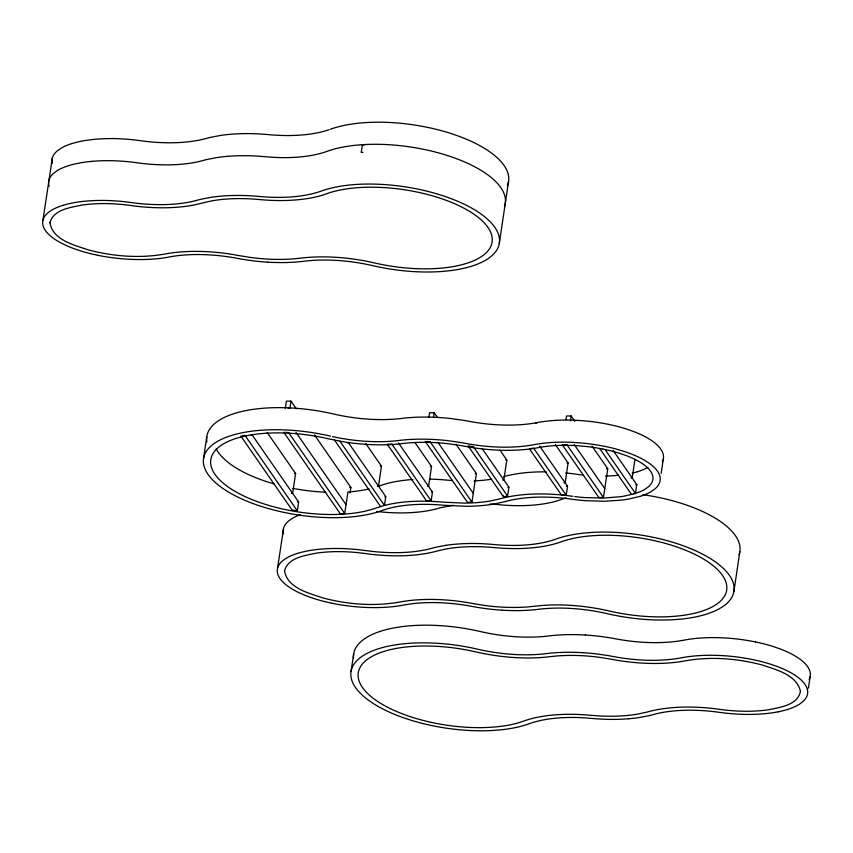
<?xml version="1.0" encoding="UTF-8"?>
<svg xmlns="http://www.w3.org/2000/svg" width="853" height="853" viewBox="0 0 853 853"><rect width="100%" height="100%" fill="white"/><g stroke="black" fill="none" stroke-linecap="round" stroke-linejoin="round"><path stroke-width="1.28" d="M97.445 255.218A80.736 32.968 8.5 0 1 91.132 253.81L90.045 253.533A77.271 31.55 8.5 0 1 84.82 252.147L82.88 251.592A74.254 30.324 8.5 0 1 78.732 250.302L72.121 247.956A69.189 28.256 8.5 0 1 69.711 246.997L67.526 246.069A66.854 27.296 8.5 0 1 63.922 244.416L62.557 243.745A64.455 26.315 8.5 0 1 58.537 241.58L56.938 240.621A61.8 25.238 8.5 0 1 50.604 236.1L49.986 235.567A60.041 24.513 8.5 0 1 43.002 225.491L42.895 225.021A61.8 25.238 8.5 0 1 42.917 220.383L52.417 157.57A64.433 26.304 8.5 0 1 53.408 155.374L53.835 154.681A66.907 27.317 8.5 0 1 55.125 152.996L56.01 152.047A69.136 28.224 8.5 0 1 57.076 151.066L60.382 148.657A74.296 30.335 8.5 0 1 62.706 147.313L63.858 146.727A77.239 31.54 8.5 0 1 67.11 145.287L67.824 144.999A80.822 33 8.5 0 1 72.121 143.507M203.483 458.882L206.789 436.789M285.318 408.384L286.395 401.145L291.022 401.113L296.332 408.768M291.022 401.113L289.945 408.352L288.207 408.363M324.908 601.642L324.63 601.578A77.271 31.55 8.5 0 1 319.406 600.192L317.465 599.627A74.254 30.324 8.5 0 1 313.318 598.337L306.717 595.991A69.189 28.256 8.5 0 1 304.308 595.042L302.122 594.115A66.854 27.296 8.5 0 1 298.518 592.462L297.153 591.79A64.455 26.315 8.5 0 1 293.133 589.615L291.534 588.666A61.8 25.238 8.5 0 1 285.201 584.145L284.582 583.601A60.041 24.513 8.5 0 1 277.598 573.536L277.481 573.003A61.8 25.238 8.5 0 1 277.502 568.429L283.708 527.708A64.433 26.304 8.5 0 1 284.699 525.501L285.126 524.819A66.907 27.317 8.5 0 1 286.416 523.124L287.301 522.185A69.136 28.224 8.5 0 1 288.367 521.194L291.673 518.784A74.296 30.335 8.5 0 1 293.997 517.44L295.149 516.865A77.239 31.54 8.5 0 1 298.401 515.415L299.115 515.137A80.822 33 8.5 0 1 300.149 514.743M267.149 432.428L295.596 473.458L292.622 493.343L291.47 493.354M297.313 510.851L244.875 435.201L240.887 436.15L292.046 509.955L297.313 510.851L298.635 502.012L252.2 435.03L251.049 435.041M344.708 513.463L288.613 432.546L283.836 432.354L340.24 513.719L344.708 513.463L347.917 491.989A94.928 38.758 8.5 0 0 369.157 488.918M350.061 492.981L350.882 487.458L314.512 434.998M365.724 443.496L381.472 466.218L378.508 486.093L377.346 486.103M351.063 671.375L353.707 653.707M347.352 442.824L348.504 442.814L385.78 496.595L384.468 505.434L376.28 507.951A94.928 38.758 8.5 0 1 255.1 500.796A94.928 38.758 8.5 0 1 218.208 447.569A94.928 38.758 8.5 0 1 328.32 438.773L339.899 441.15A97.86 39.963 8.5 0 0 402.499 443.549A94.182 38.46 8.5 0 1 436.203 442.696A92.582 37.799 8.5 0 1 447.484 443.645L459.053 445.255A86.484 35.314 8.5 0 1 464.064 446.151A97.86 39.963 8.5 0 0 538.36 447.622L540.599 447.217A82.624 33.736 8.5 0 1 548.937 446.098L551.667 445.842A85.567 34.941 8.5 0 1 576.628 445.671L579.795 445.895A82.677 33.757 8.5 0 1 589.38 446.865L591.907 447.207A78.465 32.041 8.5 0 1 599.648 448.443L602.89 449.062M428.899 417.17L429.56 412.756L434.177 412.724L437.194 417.064M433.516 417.138L434.177 412.724M415.016 442.632L431.543 466.474L428.569 486.349L427.417 486.359M388.126 444.2L387.273 444.232L426.425 500.7L431.17 500.85L432.492 492.01L398.522 443.006M499.293 243.478L508.537 181.625M471.965 502.118L430.008 441.598L425.295 441.513L467.423 502.278L471.965 502.118L475.142 480.836L481.007 480.463A92.071 37.596 8.5 0 0 491.669 479.215M474.097 481.007L475.26 480.996L476.369 473.575L456.024 444.232M500.039 450.277L506.821 460.055L503.846 479.93L502.694 479.94M482.009 448.422L508.889 487.202L507.567 496.041L503.558 496.958L503.718 495.849M565.987 419.58L566.531 415.997L571.147 415.965L574.89 421.35M570.433 420.742L571.147 415.965M555.346 444.584L568.098 462.976L565.123 482.851L563.972 482.862M566.221 495.177L533.637 448.177L529.404 448.763L561.21 494.655L566.221 495.177L567.544 486.349L539.629 446.076M600.501 497.502L603.444 497.459L607.752 468.755L592.067 446.13M634.984 459.33L632.201 477.968L631.049 477.968M613.126 450.448L636.775 484.568L635.453 493.397L634.046 493.834M661.16 473.404L663.271 459.255A61.8 25.238 8.5 0 0 663.293 454.681L663.165 454.137A60.041 24.513 8.5 0 0 656.192 444.072L655.648 443.603A61.8 25.238 8.5 0 0 649.24 439.007L647.64 438.058A64.433 26.304 8.5 0 0 643.62 435.894L642.256 435.222A66.907 27.317 8.5 0 0 638.652 433.559L636.466 432.642A69.136 28.224 8.5 0 0 634.056 431.682L627.456 429.336A74.296 30.335 8.5 0 0 623.308 428.046L621.368 427.481A77.239 31.54 8.5 0 0 616.133 426.095L615.045 425.828A80.822 33 8.5 0 0 608.733 424.41M733.889 591.513L739.828 551.752M808.399 688.115L810.094 676.792A61.8 25.238 8.5 0 0 810.115 672.217L810.009 671.748A60.041 24.513 8.5 0 0 803.014 661.608L802.385 661.075A61.8 25.238 8.5 0 0 796.052 656.554L794.463 655.594A64.455 26.315 8.5 0 0 790.443 653.43L789.078 652.758A66.854 27.296 8.5 0 0 785.474 651.106L783.289 650.178A69.189 28.256 8.5 0 0 780.879 649.218L774.268 646.883A74.254 30.324 8.5 0 0 770.12 645.582L768.18 645.028A77.271 31.55 8.5 0 0 762.955 643.642L761.868 643.375A80.736 32.968 8.5 0 0 755.555 641.957M42.906 220.383L43.172 219.424A64.433 26.304 8.5 0 1 44.164 217.216L44.591 216.534A66.907 27.317 8.5 0 1 45.881 214.839L46.766 213.9A69.136 28.224 8.5 0 1 47.832 212.909L51.137 210.499A74.296 30.335 8.5 0 1 53.462 209.166L54.613 208.58A77.239 31.54 8.5 0 1 57.876 207.13L58.58 206.852A80.822 33 8.5 0 1 62.877 205.36M277.502 568.429L277.769 567.458A64.433 26.304 8.5 0 1 278.76 565.262L279.176 564.569A66.907 27.317 8.5 0 1 280.466 562.884L281.362 561.935A69.136 28.224 8.5 0 1 282.428 560.954L285.734 558.544A74.296 30.335 8.5 0 1 288.058 557.201L289.199 556.625A77.239 31.54 8.5 0 1 292.462 555.175L293.176 554.887A80.822 33 8.5 0 1 297.473 553.394M663.271 459.255L663.005 460.215A64.455 26.315 8.5 0 1 662.418 461.654M810.094 676.792L809.828 677.762A64.433 26.304 8.5 0 1 809.113 679.457M330.218 129.315L330.303 129.283A102.264 41.754 8.5 0 1 450.373 133.324A102.264 41.754 8.5 0 1 507.332 185.666M328.917 129.773L325.217 130.935A90.525 36.967 8.5 0 1 268.46 134.625A101.528 41.456 8.5 0 0 231.163 134.23A99.876 40.784 8.5 0 0 220.543 135.435L210.574 137.333A93.819 38.31 8.5 0 0 206.543 138.367A90.525 36.967 8.5 0 1 140.372 140.681L137.301 140.276A90.013 36.754 8.5 0 0 126.479 139.188L123.109 138.954A92.892 37.927 8.5 0 0 95.6 139.231L92.487 139.529A89.789 36.668 8.5 0 0 83.541 140.788L81.312 141.214A85.854 35.058 8.5 0 0 76.375 142.323L72.228 143.475M636.775 484.568L635.816 484.867M639.899 496.403L628.586 499.09A89.426 36.519 8.5 0 1 621.24 500.167L604.201 501.265L585.648 500.69A90.002 36.754 8.5 0 1 574.815 499.602M633.95 493.866L623.596 496.233A81.643 33.331 8.5 0 1 620.781 496.681L603.487 498.077L584.625 497.576A82.613 33.736 8.5 0 1 574.826 496.585M384.788 496.851L385.78 496.595M507.866 487.426L508.889 487.202M778.299 711.786L776.059 712.212A89.789 36.668 8.5 0 1 767.114 713.471L764 713.769A92.892 37.927 8.5 0 1 736.491 714.046L733.132 713.822A90.013 36.754 8.5 0 1 722.299 712.724L719.228 712.319A90.525 36.967 8.5 0 0 653.057 714.633A93.819 38.31 8.5 0 1 649.026 715.667L639.057 717.565A99.876 40.784 8.5 0 1 628.501 718.77M445.895 545.323L435.926 547.221A93.819 38.31 8.5 0 0 431.895 548.255A90.525 36.967 8.5 0 1 365.724 550.569L362.653 550.164A90.013 36.754 8.5 0 0 351.82 549.076L348.461 548.842A92.892 37.927 8.5 0 0 320.952 549.119L317.838 549.417A89.789 36.668 8.5 0 0 308.893 550.675L306.654 551.102A84.639 34.557 8.5 0 0 297.569 553.362M618.756 475.249L615.919 475.505A85.225 34.802 8.5 0 1 609.149 475.921L605.417 476.017M92.295 161.313L89.181 161.612A89.789 36.668 8.5 0 0 80.235 162.88L78.007 163.296A84.639 34.557 8.5 0 0 68.922 165.567M388.691 444.178L391.783 444.018L431.17 500.85M364.05 145.159L362.322 145.181L361.235 152.42L362.973 152.399M535.727 422.981L536.878 422.971M505.669 460.066L506.821 460.055M566.936 462.987L568.098 462.976M380.321 466.228L381.472 466.218M430.381 466.484L431.543 466.474M606.59 468.766L607.752 468.755M294.434 473.468L295.596 473.458M475.217 473.586L476.369 473.575M349.73 487.468L350.882 487.458M599.979 497.502L599.36 497.502M431.298 491.968L432.492 492.01M452.442 480.559L446.439 480.079A97.86 39.963 8.5 0 0 430.029 479.13M566.285 486.199L567.544 486.349M574.432 499.559L571.745 499.197A90.525 36.967 8.5 0 0 505.573 501.511L494.985 503.888A99.438 40.603 8.5 0 1 481.017 505.648A101.87 41.594 8.5 0 1 466.218 506.277L443.656 505.253A90.525 36.967 8.5 0 0 386.899 508.942L381.899 510.563A102.264 41.754 8.5 0 1 251.272 502.897A102.264 41.754 8.5 0 1 211.523 445.554A102.264 41.754 8.5 0 1 330.154 436.075L330.41 436.128M572.907 496.329L572.043 496.211A97.86 39.963 8.5 0 0 500.508 498.717L490.688 500.914A92.071 37.596 8.5 0 1 477.744 502.545M472.733 446.631L468.148 445.884L503.558 496.958M298.635 502.012L297.313 501.799M475.281 603.967L485.677 605.587A93.67 38.246 8.5 0 0 528.839 606.824L534.97 606.216A97.86 39.963 8.5 0 1 609.149 610.993A94.928 38.758 8.5 0 0 719.26 602.197A94.928 38.758 8.5 0 0 682.368 548.969A94.928 38.758 8.5 0 0 561.189 541.815A97.86 39.963 8.5 0 1 494.335 547.594L487.404 547.061A93.659 38.246 8.5 0 0 446.375 548.916L436.96 551.049A97.86 39.963 8.5 0 1 365.436 553.554C349.282 551.337 332.809 550.835 316.623 553.096C305.395 555.506 287.93 557.435 284.55 570.87C287.386 588.101 308.573 592.995 322.807 597.91C347.566 604.446 373.806 606.558 399.108 602.143A97.86 39.963 8.5 0 1 473.404 603.615L474.652 603.849M603.028 449.094L609.756 450.576A70.628 28.842 8.5 0 1 614.512 451.813L616.271 452.303A67.174 27.435 8.5 0 1 620.056 453.455L625.707 455.406A62.205 25.398 8.5 0 1 628.288 456.398L630.282 457.229A59.955 24.481 8.5 0 1 633.587 458.711L634.835 459.319A57.215 23.362 8.5 0 1 638.524 461.26L639.985 462.123A54.581 22.285 8.5 0 1 645.796 466.207L646.361 466.687A52.747 21.538 8.5 0 1 652.673 475.803L652.78 476.283A54.581 22.285 8.5 0 1 652.662 480.41L652.396 481.284A57.215 23.362 8.5 0 1 651.436 483.267L651.031 483.875A59.966 24.481 8.5 0 1 649.815 485.389L648.973 486.242A62.226 25.409 8.5 0 1 647.79 487.266L644.889 489.27A67.248 27.456 8.5 0 1 642.725 490.464L641.659 490.987A70.575 28.821 8.5 0 1 638.652 492.266L635.453 493.397L605.033 449.51M605.278 446.471L599.584 445.383A85.854 35.058 8.5 0 0 593.166 444.36L590.372 443.976A89.789 36.668 8.5 0 0 579.773 442.846L576.276 442.59A92.892 37.927 8.5 0 0 548.66 442.718L545.643 442.984A90.013 36.754 8.5 0 0 536.43 444.221L533.946 444.669A90.525 36.967 8.5 0 1 465.226 443.315A93.819 38.31 8.5 0 0 459.81 442.344L447.324 440.606A99.876 40.784 8.5 0 0 435.201 439.562A101.528 41.456 8.5 0 0 398.767 440.489A90.525 36.967 8.5 0 1 337.468 437.632L332.521 436.608M325.59 601.813L325.729 601.845A80.736 32.968 8.5 0 0 332.041 603.263M599.648 448.443L631.593 494.527M574.165 444.477L604.766 488.62M603.444 497.459L566.872 444.69L562.234 444.712L598.838 497.502M473.383 446.727L507.567 496.041M438.069 442.494L473.276 493.29M339.899 441.15L384.468 505.434A97.86 39.963 8.5 0 1 443.133 502.172L464.032 503.121A94.555 38.609 8.5 0 0 477.701 502.545M334.547 440.127L380.577 506.522M296.002 432.46L346.03 504.624M807.354 689.352L807.471 689.896A61.8 25.238 8.5 0 1 807.45 694.459L807.183 695.43A64.433 26.304 8.5 0 1 806.192 697.626L805.829 698.234A66.907 27.317 8.5 0 1 804.486 700.004L803.59 700.953A69.136 28.224 8.5 0 1 802.524 701.934L799.218 704.343A74.296 30.335 8.5 0 1 796.894 705.687L795.753 706.273A77.239 31.54 8.5 0 1 792.49 707.713L791.872 707.958A80.822 33 8.5 0 1 787.479 709.493M283.548 533.775L283.42 533.242A61.8 25.238 8.5 0 1 283.441 528.668M52.182 163.381L52.14 163.179A61.8 25.238 8.5 0 1 52.15 158.541M49.122 186.359A60.041 24.513 8.5 0 1 48.952 185.741L48.845 185.261A61.8 25.238 8.5 0 1 48.856 180.623L49.122 179.663A64.433 26.304 8.5 0 1 50.114 177.456L50.53 176.774A66.705 27.243 8.5 0 1 51.468 175.494L52.705 174.14A69.136 28.224 8.5 0 1 53.771 173.159L57.076 170.739A74.296 30.335 8.5 0 1 59.401 169.406L60.552 168.819A77.239 31.54 8.5 0 1 63.815 167.369L64.519 167.092A80.822 33 8.5 0 1 68.816 165.599M92.295 161.313A92.892 37.927 8.5 0 1 119.815 161.046L123.173 161.27A90.013 36.754 8.5 0 1 133.996 162.358L137.077 162.774A90.525 36.967 8.5 0 0 203.249 160.449A93.819 38.31 8.5 0 1 207.268 159.415L217.248 157.517A99.876 40.784 8.5 0 1 227.804 156.312M227.858 156.323A101.528 41.456 8.5 0 1 265.166 156.717A90.525 36.967 8.5 0 0 326.998 151.365A102.264 41.754 8.5 0 1 445.916 155.054A102.264 41.754 8.5 0 1 504.422 206.767M332.19 603.295A84.682 34.578 8.5 0 0 344.303 605.406L347.096 605.79A89.778 36.658 8.5 0 0 357.695 606.92L361.192 607.176A92.892 37.937 8.5 0 0 388.808 607.048L391.826 606.782A90.002 36.754 8.5 0 0 401.049 605.545L403.522 605.097A90.525 36.967 8.5 0 1 472.242 606.451A93.809 38.3 8.5 0 0 477.659 607.421L486.007 608.658A99.449 40.603 8.5 0 0 502.268 610.204M445.895 545.323A99.876 40.784 8.5 0 1 456.451 544.118A101.528 41.456 8.5 0 1 493.812 544.513A90.525 36.967 8.5 0 0 555.655 539.171A102.264 41.754 8.5 0 1 686.196 546.869A102.264 41.754 8.5 0 1 725.946 604.212A102.264 41.754 8.5 0 1 607.315 613.691A90.525 36.967 8.5 0 0 538.701 609.277A101.528 41.456 8.5 0 1 502.321 610.194M376.77 511.469A90.525 36.967 8.5 0 0 437.834 508.495A93.819 38.31 8.5 0 1 441.865 507.46L451.834 505.562A99.876 40.784 8.5 0 1 453.114 505.381M489.878 504.038A101.528 41.456 8.5 0 1 499.751 504.752A90.525 36.967 8.5 0 0 561.594 499.41A102.264 41.754 8.5 0 1 566.189 497.885M642.81 494.697A102.264 41.754 8.5 0 1 739.018 554.813M752.762 659.593A84.682 34.578 8.5 0 0 740.649 657.482L737.856 657.098A89.778 36.658 8.5 0 0 727.257 655.968L723.76 655.712A92.892 37.937 8.5 0 0 696.144 655.84L693.126 656.106A90.002 36.754 8.5 0 0 683.903 657.343L681.43 657.791A90.525 36.967 8.5 0 1 612.71 656.437A93.809 38.3 8.5 0 0 607.293 655.467L598.934 654.23A99.449 40.603 8.5 0 0 582.684 652.684M752.911 659.625A80.736 32.968 8.5 0 1 759.223 661.043L760.322 661.31A77.271 31.55 8.5 0 1 765.546 662.696L767.487 663.261A74.254 30.324 8.5 0 1 771.634 664.551L778.235 666.897A69.189 28.256 8.5 0 1 780.644 667.856L782.83 668.773A66.854 27.296 8.5 0 1 786.434 670.426L787.799 671.098A64.455 26.315 8.5 0 1 791.819 673.273L793.418 674.222A61.8 25.238 8.5 0 1 799.751 678.743L800.37 679.287A60.041 24.513 8.5 0 1 807.354 689.352M787.383 709.525A84.639 34.557 8.5 0 1 778.288 711.786M628.437 718.77A101.528 41.456 8.5 0 1 591.14 718.375A90.525 36.967 8.5 0 0 529.297 723.717A102.264 41.754 8.5 0 1 398.756 716.019A102.264 41.754 8.5 0 1 359.006 658.676A102.264 41.754 8.5 0 1 477.637 649.197A90.525 36.967 8.5 0 0 546.251 653.611A101.528 41.456 8.5 0 1 582.631 652.694M755.406 641.925A84.682 34.578 8.5 0 0 743.283 639.814L740.5 639.419A89.778 36.658 8.5 0 0 729.901 638.3L726.393 638.044A92.892 37.937 8.5 0 0 698.778 638.172L695.76 638.439A90.002 36.754 8.5 0 0 686.548 639.675L684.074 640.123A90.525 36.967 8.5 0 1 615.344 638.769A93.809 38.3 8.5 0 0 609.938 637.799L601.578 636.562A99.449 40.603 8.5 0 0 585.329 635.016M353.505 657.866A102.264 41.754 8.5 0 1 480.271 631.529A90.525 36.967 8.5 0 0 548.884 635.943A101.528 41.456 8.5 0 1 585.275 635.016M608.584 424.378A84.639 34.557 8.5 0 0 596.46 422.267L593.677 421.883A89.789 36.668 8.5 0 0 583.079 420.764L579.582 420.508A92.892 37.927 8.5 0 0 551.966 420.625L548.937 420.902A90.013 36.754 8.5 0 0 539.725 422.128L537.251 422.587A90.525 36.967 8.5 0 1 468.532 421.222A93.819 38.31 8.5 0 0 463.115 420.252L450.619 418.524A99.876 40.784 8.5 0 0 438.506 417.48A101.528 41.456 8.5 0 0 402.062 418.396A90.525 36.967 8.5 0 1 333.459 413.982A102.264 41.754 8.5 0 0 206.884 441.95M503.803 476.624A97.86 39.963 8.5 0 1 546.24 471.858M565.678 472.957A97.86 39.963 8.5 0 1 575.338 474.119L578.121 474.492A82.613 33.736 8.5 0 0 583.644 475.11M647.928 467.337A67.248 27.456 8.5 0 1 646.03 468.372L644.964 468.894A70.575 28.821 8.5 0 1 641.957 470.184L641.296 470.429A73.87 30.164 8.5 0 1 637.351 471.752M637.255 471.784A77.751 31.753 8.5 0 1 632.18 473.095M412.895 479.503A97.86 39.963 8.5 0 0 379.585 485.858A94.928 38.758 8.5 0 1 377.986 486.423M325.59 492.224A94.928 38.758 8.5 0 1 292.771 488.332M274.016 483.886A94.928 38.758 8.5 0 1 216.321 449.03M639.995 496.371A80.736 32.968 8.5 0 0 644.303 494.879L645.007 494.591A77.271 31.55 8.5 0 0 648.269 493.151L649.41 492.565A74.254 30.324 8.5 0 0 651.745 491.221L655.051 488.812A69.189 28.256 8.5 0 0 656.117 487.831L657.002 486.882A66.854 27.296 8.5 0 0 658.292 485.197L658.708 484.504A64.455 26.315 8.5 0 0 659.7 482.308L659.966 481.337A61.8 25.238 8.5 0 0 659.998 476.763L659.87 476.23A60.041 24.513 8.5 0 0 652.886 466.164L652.268 465.621A61.8 25.238 8.5 0 0 645.934 461.1L644.335 460.151A64.433 26.304 8.5 0 0 640.315 457.976L638.961 457.304A66.907 27.317 8.5 0 0 635.346 455.651L633.171 454.724A69.136 28.224 8.5 0 0 630.751 453.775L624.151 451.429A74.296 30.335 8.5 0 0 620.003 450.139L618.062 449.574A77.239 31.54 8.5 0 0 612.838 448.188L611.75 447.921A80.822 33 8.5 0 0 605.427 446.503M97.594 255.25A84.682 34.578 8.5 0 0 109.717 257.371L112.5 257.755A89.778 36.658 8.5 0 0 123.099 258.875L126.607 259.131A92.892 37.937 8.5 0 0 154.222 259.003L157.24 258.736A90.002 36.754 8.5 0 0 166.452 257.499L168.926 257.052A90.525 36.967 8.5 0 1 237.656 258.416A93.809 38.3 8.5 0 0 243.062 259.376L251.422 260.613A99.449 40.603 8.5 0 0 267.671 262.159M62.983 205.317A84.639 34.557 8.5 0 1 72.068 203.057L74.296 202.641A89.789 36.668 8.5 0 1 83.242 201.372L86.356 201.073A92.892 37.927 8.5 0 1 113.875 200.807L117.234 201.031A90.013 36.754 8.5 0 1 128.057 202.118L131.138 202.534A90.525 36.967 8.5 0 0 197.299 200.21A93.819 38.31 8.5 0 1 201.329 199.175L211.299 197.278A99.876 40.784 8.5 0 1 221.865 196.073A101.528 41.456 8.5 0 1 259.216 196.467A90.525 36.967 8.5 0 0 321.059 191.125A102.264 41.754 8.5 0 1 451.61 198.834A102.264 41.754 8.5 0 1 491.36 256.167A102.264 41.754 8.5 0 1 372.729 265.656A90.525 36.967 8.5 0 0 304.116 261.231A101.528 41.456 8.5 0 1 267.725 262.159M49.954 222.825C52.801 240.066 73.987 244.95 88.211 249.865C112.969 256.401 139.21 258.523 164.522 254.098A97.86 39.963 8.5 0 1 238.808 255.569L251.081 257.542A93.67 38.246 8.5 0 0 294.242 258.79L300.384 258.171A97.86 39.963 8.5 0 1 374.552 262.948A94.928 38.758 8.5 0 0 484.675 254.151A94.928 38.758 8.5 0 0 447.772 200.924A94.928 38.758 8.5 0 0 326.592 193.77A97.86 39.963 8.5 0 1 259.738 199.559L252.819 199.016A93.659 38.246 8.5 0 0 211.789 200.871L202.374 203.003A97.86 39.963 8.5 0 1 130.84 205.52C114.686 203.291 98.212 202.79 82.037 205.051C70.799 207.46 53.334 209.401 49.954 222.825M800.434 691.378C797.832 705.335 779.589 707.372 768.318 709.792C752.143 712.052 735.67 711.551 719.516 709.333A97.86 39.963 8.5 0 0 647.981 711.839L638.566 713.972A93.659 38.246 8.5 0 1 597.537 715.806L590.617 715.294A97.86 39.963 8.5 0 0 523.763 721.073A94.928 38.758 8.5 0 1 402.584 713.918A94.928 38.758 8.5 0 1 365.692 660.691A94.928 38.758 8.5 0 1 475.803 651.895A97.86 39.963 8.5 0 0 549.982 656.671L556.092 656.032A93.67 38.246 8.5 0 1 599.275 657.29L611.548 659.273A97.86 39.963 8.5 0 0 685.844 660.744C711.146 656.33 737.387 658.441 762.145 664.977C776.347 669.84 796.723 674.627 800.434 691.378"/></g></svg>
